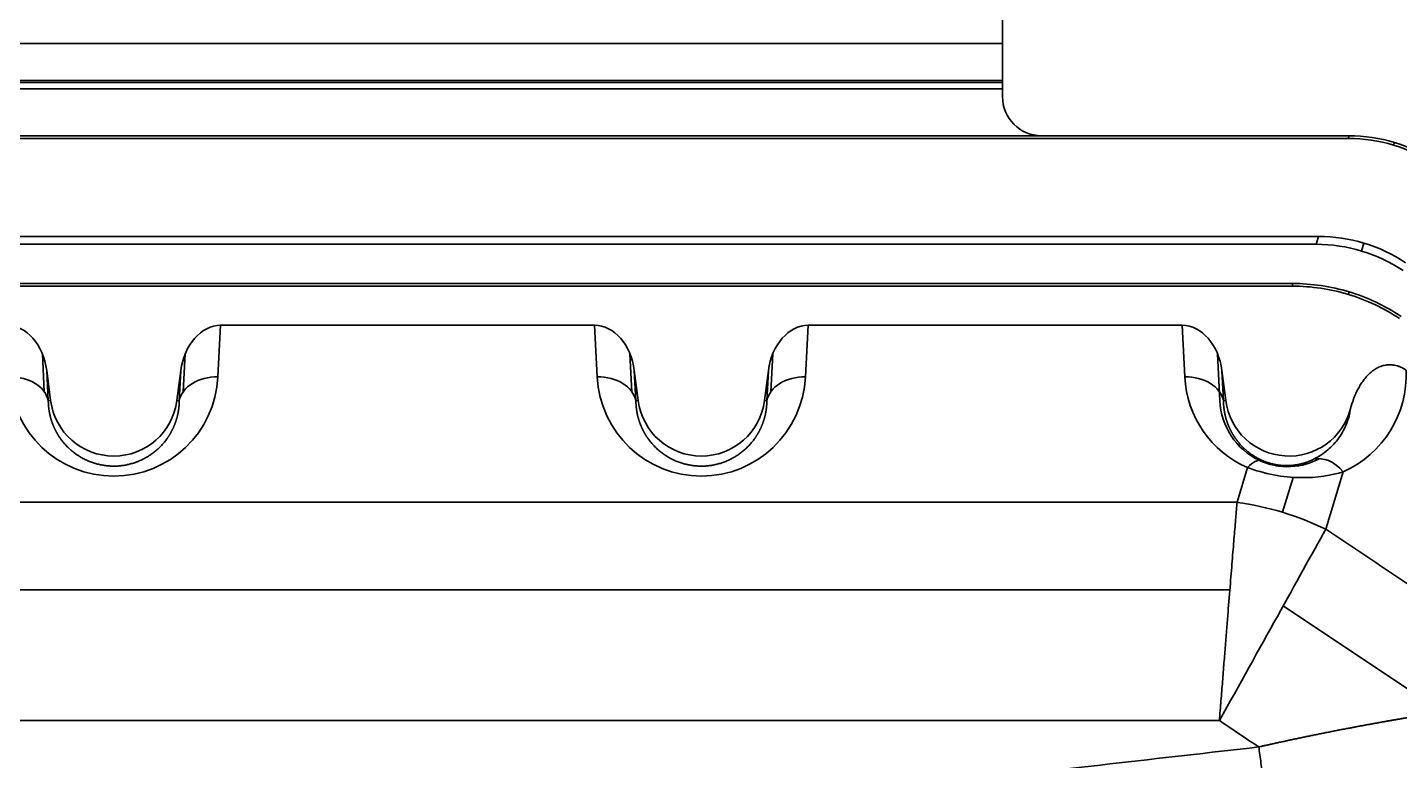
# Model space of a CAD drawing. Header units: millimetres. Extents: x 5 to 1651, y 545 to 1674.
# Drawn here: x 379.3 to 449.3, y 1364.8 to 1402.2 of the extents above; entities that cross this region are included whole.
import ezdxf

# ---------------------------------------------------------------- set-up
doc = ezdxf.new("R2010")
doc.units = ezdxf.units.MM
doc.layers.add('20', color=7, linetype='Continuous', true_color=0xffffff)

msp = doc.modelspace()

# ---------------------------------------------------------------- linework, layer by layer
at = {"layer": '20', "color": 7, "linetype": 'Continuous', "lineweight": 35}
for p, q in [((429.066, 1401.389), (429.066, 1541.875)), ((271.211, 1401.389), (429.066, 1401.389)), ((429.066, 1401.389), (429.066, 1399.392)), ((271.211, 1399.491), (429.066, 1399.491)), ((429.066, 1399.392), (271.211, 1399.392)), ((271.308, 1399.072), (429.066, 1399.072)), ((429.066, 1399.072), (429.066, 1399.392)), ((429.066, 1399.072), (429.066, 1398.672)), ((272.034, 1396.672), (431.066, 1396.672)), ((272.076, 1396.536), (446.721, 1396.536)), ((431.066, 1396.672), (446.762, 1396.672)), ((446.721, 1396.536), (446.762, 1396.672)), ((449.036, 1396.193), (449.078, 1396.329)), ((273.59, 1391.536), (445.207, 1391.536)), ((445.085, 1391.132), (445.207, 1391.536)), ((273.712, 1391.132), (445.085, 1391.132)), ((447.522, 1391.193), (447.4, 1390.789)), ((274.923, 1389.129), (443.874, 1389.129)), ((443.874, 1388.995), (274.923, 1388.995)), ((446.729, 1388.572), (446.768, 1388.701)), ((389.012, 1384.366), (389.148, 1386.995)), ((408.235, 1386.995), (389.148, 1386.995)), ((408.235, 1386.995), (408.37, 1384.366)), ((419.012, 1384.366), (419.148, 1386.995)), ((438.235, 1386.995), (419.148, 1386.995)), ((438.235, 1386.995), (438.37, 1384.366)), ((380.044, 1385.545), (380.144, 1383.606)), ((387.239, 1383.606), (387.338, 1385.545)), ((410.044, 1385.545), (410.144, 1383.606)), ((417.239, 1383.606), (417.338, 1385.545)), ((440.044, 1385.545), (440.168, 1383.147)), ((380.269, 1384.686), (380.349, 1383.136)), ((380.269, 1384.686), (380.468, 1383.152)), ((386.914, 1383.152), (387.113, 1384.686)), ((387.034, 1383.136), (387.113, 1384.686)), ((410.269, 1384.686), (410.349, 1383.136)), ((410.269, 1384.686), (410.468, 1383.152)), ((416.914, 1383.152), (417.113, 1384.686)), ((417.034, 1383.136), (417.113, 1384.686)), ((440.269, 1384.686), (440.349, 1383.136)), ((440.269, 1384.686), (440.468, 1383.152)), ((380.349, 1383.136), (380.468, 1383.152)), ((387.034, 1383.136), (386.914, 1383.152)), ((410.349, 1383.136), (410.468, 1383.152)), ((417.034, 1383.136), (416.914, 1383.152)), ((440.349, 1383.136), (440.468, 1383.152)), ((441.04, 1377.958), (441.578, 1379.735)), ((446.463, 1379.519), (445.574, 1376.585)), ((443.362, 1377.451), (443.901, 1379.234)), ((440.673, 1373.489), (278.118, 1373.489)), ((451.24, 1367.437), (443.396, 1372.666))]:
    msp.add_line(p, q, dxfattribs=at)
for centre, radius, start, end in [((431.066, 1398.672), 2, 180, 270), ((383.691, 1383.57), 3.25, 187.39662, 352.60338), ((413.691, 1383.57), 3.25, 187.39662, 352.60338), ((443.691, 1383.57), 3.25, 187.39662, 345.26962)]:
    msp.add_arc(centre, radius, start, end, dxfattribs=at)
for centre, major_axis, ratio, start_param, end_param in [((446.715, 1388.525), (2.322, 7.668), 0.998504, 5.989599, 6.576772), ((446.756, 1388.661), (2.322, 7.668), 0.998504, 5.989599, 6.576772), ((445.201, 1383.525), (-2.322, -7.668), 0.998504, 2.848006, 3.435179), ((445.078, 1383.121), (-2.322, -7.668), 0.998504, 2.848006, 3.435179), ((378.297, 1384.304), (0.139, -2.689), 0.742704, 1.675159, 3.103359), ((389.085, 1384.304), (0.139, 2.689), 0.742704, 0.038234, 1.466434), ((408.297, 1384.304), (0.139, -2.689), 0.742704, 1.675159, 3.103359), ((419.085, 1384.304), (0.139, 2.689), 0.742704, 0.038234, 1.466434), ((438.297, 1384.304), (0.139, -2.689), 0.742704, 1.675159, 3.103359), ((378.37, 1382.879), (-1.997, -0.103), 0.742704, 3.245955, 4.674155), ((383.691, 1384.641), (0, 5.344), 0.99698, 1.622411, 4.660775), ((389.012, 1382.879), (1.997, -0.103), 0.742704, 1.60903, 3.03723), ((408.37, 1382.879), (-1.997, -0.103), 0.742704, 3.245955, 4.674155), ((413.691, 1384.641), (0, 5.344), 0.99698, 1.622411, 4.660775), ((419.012, 1382.879), (1.997, -0.103), 0.742704, 1.60903, 3.03723), ((438.37, 1382.879), (-1.997, -0.103), 0.742704, 3.245955, 4.674155), ((443.691, 1384.641), (0, 5.344), 0.99698, 1.622411, 2.733807), ((444.283, 1384.457), (3.001, 4.501), 0.99698, 4.146674, 5.346131), ((443.691, 1383.295), (0, 3.537), 0.99698, 1.612902, 2.693857), ((441.578, 1378.249), (-0.795, -1.835), 0.403939, 3.217921, 3.962056), ((445.638, 1378.282), (0.813, -1.827), 0.68429, 1.979567, 3.045786), ((441.04, 1369.783), (-10.528, 3.188), 0.728348, 4.495337, 4.929441)]:
    msp.add_ellipse(centre, major_axis=major_axis, ratio=ratio, start_param=start_param, end_param=end_param, dxfattribs=at)
for points, degree in [([(443.874, 1388.995), (443.874, 1389.129)], 1), ([(443.874, 1388.995), (443.874, 1388.995)], 1), ([(440.14, 1366.811), (442.185, 1370.488), (444.18, 1374.076), (445.574, 1376.585)], 3), ([(453.719, 1371.155), (451.004, 1372.965), (448.289, 1374.775), (445.574, 1376.585)], 3), ([(440.14, 1366.811), (299.44, 1366.811)], 1), ([(442.152, 1365.469), (441.481, 1365.916), (440.811, 1366.363), (440.14, 1366.811)], 3), ([(426.949, 1363.727), (432.017, 1364.308), (437.084, 1364.889), (442.152, 1365.469)], 3)]:
    msp.add_open_spline(points, degree=degree, dxfattribs=at)
for points, knots in [([(449.413, 1387.452), (448.599, 1387.994), (447.704, 1388.417), (445.831, 1388.985), (444.853, 1389.129), (443.874, 1389.129)], [0, 0, 0, 0, 0.5, 0.5, 1, 1, 1, 1]), ([(449.339, 1387.34), (448.535, 1387.875), (447.653, 1388.293), (445.805, 1388.852), (444.84, 1388.994), (443.874, 1388.995)], [0, 0, 0, 0, 0.5, 0.5, 1, 1, 1, 1]), ([(446.833, 1382.744), (446.877, 1382.91), (446.928, 1383.072), (447.018, 1383.31), (447.05, 1383.388), (447.119, 1383.543), (447.155, 1383.619), (447.232, 1383.769), (447.274, 1383.844), (447.361, 1383.989), (447.408, 1384.061), (447.482, 1384.166), (447.508, 1384.201), (447.561, 1384.269), (447.588, 1384.302), (447.671, 1384.4), (447.73, 1384.462), (447.824, 1384.551), (447.856, 1384.58), (447.905, 1384.621), (447.922, 1384.635), (447.956, 1384.662), (447.973, 1384.675), (448.06, 1384.738), (448.132, 1384.783), (448.245, 1384.842), (448.284, 1384.86), (448.343, 1384.884), (448.363, 1384.892), (448.404, 1384.907), (448.424, 1384.914), (448.528, 1384.946), (448.612, 1384.963), (448.74, 1384.977), (448.782, 1384.98), (448.847, 1384.981), (448.869, 1384.98), (448.912, 1384.979), (448.934, 1384.977), (449.041, 1384.968), (449.126, 1384.953), (449.229, 1384.924), (449.25, 1384.918), (449.291, 1384.904), (449.311, 1384.897), (449.372, 1384.874), (449.412, 1384.858), (449.529, 1384.803), (449.604, 1384.76), (449.676, 1384.712)], [0, 0, 0, 0, 0.125, 0.125, 0.1875, 0.1875, 0.25, 0.25, 0.3125, 0.3125, 0.375, 0.375, 0.40625, 0.40625, 0.4375, 0.4375, 0.5, 0.5, 0.53125, 0.53125, 0.546875, 0.546875, 0.5625, 0.5625, 0.625, 0.625, 0.65625, 0.65625, 0.671875, 0.671875, 0.6875, 0.6875, 0.75, 0.75, 0.78125, 0.78125, 0.796875, 0.796875, 0.8125, 0.8125, 0.875, 0.875, 0.890625, 0.890625, 0.90625, 0.90625, 0.9375, 0.9375, 1, 1, 1, 1]), ([(380.349, 1383.136), (380.349, 1383.127), (380.349, 1383.108), (380.35, 1383.079), (380.35, 1383.051), (380.351, 1383.022), (380.353, 1382.994), (380.354, 1382.966), (380.356, 1382.938), (380.358, 1382.911), (380.36, 1382.883), (380.362, 1382.856), (380.365, 1382.829), (380.368, 1382.802), (380.371, 1382.775), (380.374, 1382.748), (380.377, 1382.721), (380.381, 1382.695), (380.385, 1382.669), (380.389, 1382.643), (380.393, 1382.617), (380.397, 1382.591), (380.402, 1382.566), (380.406, 1382.54), (380.411, 1382.515), (380.416, 1382.49), (380.421, 1382.465), (380.427, 1382.441), (380.432, 1382.416), (380.438, 1382.392), (380.443, 1382.368), (380.449, 1382.344), (380.455, 1382.32), (380.462, 1382.297), (380.468, 1382.273), (380.474, 1382.25), (380.481, 1382.227), (380.487, 1382.204), (380.494, 1382.182), (380.501, 1382.159), (380.508, 1382.137), (380.515, 1382.115), (380.523, 1382.093), (380.53, 1382.071), (380.537, 1382.05), (380.545, 1382.029), (380.552, 1382.008), (380.56, 1381.987), (380.568, 1381.966), (380.576, 1381.946), (380.584, 1381.925), (380.592, 1381.905), (380.6, 1381.885), (380.608, 1381.865), (380.616, 1381.846), (380.624, 1381.827), (380.633, 1381.807), (380.641, 1381.789), (380.649, 1381.77), (380.658, 1381.751), (380.666, 1381.733), (380.675, 1381.715), (380.683, 1381.697), (380.692, 1381.679), (380.701, 1381.661), (380.709, 1381.644), (380.718, 1381.627), (380.727, 1381.61), (380.736, 1381.593), (380.745, 1381.576), (380.753, 1381.56), (380.762, 1381.544), (380.771, 1381.527), (380.78, 1381.512), (380.789, 1381.496), (380.798, 1381.48), (380.806, 1381.465), (380.815, 1381.45), (380.824, 1381.435), (380.833, 1381.42), (380.842, 1381.406), (380.851, 1381.391), (380.859, 1381.377), (380.868, 1381.363), (380.877, 1381.349), (380.886, 1381.336), (380.894, 1381.322), (380.903, 1381.309), (380.912, 1381.296), (380.92, 1381.283), (380.929, 1381.27), (380.938, 1381.257), (380.946, 1381.245), (380.955, 1381.233), (380.963, 1381.221), (380.972, 1381.209), (380.98, 1381.197), (381.008, 1381.159), (381.056, 1381.095), (381.128, 1381.006), (381.202, 1380.92), (381.279, 1380.836), (381.359, 1380.756), (381.441, 1380.679), (381.525, 1380.605), (381.611, 1380.534), (381.699, 1380.466), (381.789, 1380.402), (381.881, 1380.341), (381.974, 1380.283), (382.069, 1380.228), (382.164, 1380.177), (382.261, 1380.129), (382.359, 1380.084), (382.458, 1380.043), (382.557, 1380.005), (382.657, 1379.971), (382.757, 1379.94), (382.858, 1379.912), (382.959, 1379.888), (383.06, 1379.866), (383.161, 1379.848), (383.262, 1379.834), (383.362, 1379.822), (383.463, 1379.814), (383.563, 1379.808), (383.694, 1379.805), (383.858, 1379.808), (384.055, 1379.824), (384.254, 1379.852), (384.452, 1379.893), (384.65, 1379.946), (384.846, 1380.011), (385.04, 1380.09), (385.23, 1380.181), (385.416, 1380.285), (385.597, 1380.402), (385.771, 1380.532), (385.938, 1380.673), (386.096, 1380.826), (386.245, 1380.991), (386.34, 1381.112), (386.394, 1381.185), (386.409, 1381.207), (386.425, 1381.229), (386.441, 1381.252), (386.457, 1381.276), (386.473, 1381.3), (386.49, 1381.324), (386.506, 1381.35), (386.522, 1381.376), (386.539, 1381.402), (386.555, 1381.429), (386.571, 1381.457), (386.588, 1381.485), (386.604, 1381.514), (386.621, 1381.544), (386.637, 1381.574), (386.653, 1381.605), (386.669, 1381.637), (386.685, 1381.669), (386.701, 1381.702), (386.717, 1381.735), (386.733, 1381.77), (386.748, 1381.804), (386.764, 1381.84), (386.779, 1381.876), (386.794, 1381.912), (386.808, 1381.95), (386.823, 1381.988), (386.837, 1382.027), (386.851, 1382.066), (386.864, 1382.106), (386.877, 1382.146), (386.89, 1382.188), (386.902, 1382.229), (386.914, 1382.272), (386.926, 1382.315), (386.937, 1382.359), (386.947, 1382.403), (386.958, 1382.448), (386.967, 1382.494), (386.976, 1382.54), (386.985, 1382.586), (386.992, 1382.634), (387, 1382.682), (387.006, 1382.73), (387.012, 1382.779), (387.018, 1382.829), (387.022, 1382.879), (387.026, 1382.929), (387.029, 1382.98), (387.031, 1383.032), (387.033, 1383.084), (387.033, 1383.119), (387.034, 1383.136)], [0, 0, 0, 0, 0.003637, 0.007253, 0.010846, 0.014418, 0.017967, 0.021495, 0.025, 0.028484, 0.031946, 0.035385, 0.038803, 0.042199, 0.045572, 0.048924, 0.052253, 0.05556, 0.058846, 0.062109, 0.06535, 0.068569, 0.071765, 0.07494, 0.078092, 0.081222, 0.08433, 0.087416, 0.09048, 0.093521, 0.09654, 0.099537, 0.102512, 0.105464, 0.108394, 0.111302, 0.114187, 0.11705, 0.119891, 0.122709, 0.125505, 0.128279, 0.13103, 0.133759, 0.136466, 0.13915, 0.141812, 0.144451, 0.147068, 0.149662, 0.152234, 0.154783, 0.15731, 0.159815, 0.162297, 0.164757, 0.167194, 0.169608, 0.172, 0.17437, 0.176716, 0.179041, 0.181343, 0.183622, 0.185878, 0.188113, 0.190324, 0.192513, 0.194679, 0.196823, 0.198944, 0.201042, 0.203118, 0.205171, 0.207202, 0.20921, 0.211195, 0.213158, 0.215098, 0.217015, 0.218909, 0.220781, 0.222631, 0.224457, 0.226261, 0.228042, 0.229801, 0.231536, 0.23325, 0.23494, 0.236608, 0.238253, 0.239875, 0.241474, 0.243051, 0.244605, 0.246137, 0.247645, 0.259656, 0.271386, 0.282838, 0.294014, 0.304916, 0.315549, 0.325915, 0.336018, 0.345861, 0.355448, 0.364785, 0.373876, 0.382726, 0.391341, 0.399727, 0.407892, 0.415842, 0.423585, 0.431131, 0.438489, 0.445669, 0.452682, 0.45954, 0.466256, 0.472843, 0.479315, 0.485688, 0.491979, 0.498202, 0.510402, 0.522878, 0.535749, 0.549122, 0.563095, 0.577751, 0.593163, 0.609394, 0.626495, 0.644513, 0.663485, 0.683445, 0.704419, 0.726431, 0.749503, 0.752277, 0.755127, 0.758052, 0.761053, 0.764129, 0.767282, 0.77051, 0.773813, 0.777192, 0.780646, 0.784176, 0.787782, 0.791463, 0.795219, 0.799051, 0.802958, 0.80694, 0.810998, 0.81513, 0.819339, 0.823622, 0.82798, 0.832413, 0.836921, 0.841505, 0.846163, 0.850895, 0.855703, 0.860585, 0.865542, 0.870574, 0.87568, 0.88086, 0.886115, 0.891445, 0.896848, 0.902326, 0.907878, 0.913504, 0.919203, 0.924977, 0.930825, 0.936746, 0.942741, 0.94881, 0.954952, 0.961168, 0.967457, 0.973819, 0.980255, 0.986763, 0.993345, 1, 1, 1, 1]), ([(410.349, 1383.136), (410.349, 1383.127), (410.349, 1383.108), (410.35, 1383.079), (410.35, 1383.051), (410.351, 1383.022), (410.353, 1382.994), (410.354, 1382.966), (410.356, 1382.938), (410.358, 1382.911), (410.36, 1382.883), (410.362, 1382.856), (410.365, 1382.829), (410.368, 1382.802), (410.371, 1382.775), (410.374, 1382.748), (410.377, 1382.721), (410.381, 1382.695), (410.385, 1382.669), (410.389, 1382.643), (410.393, 1382.617), (410.397, 1382.591), (410.402, 1382.566), (410.406, 1382.54), (410.411, 1382.515), (410.416, 1382.49), (410.421, 1382.465), (410.427, 1382.441), (410.432, 1382.416), (410.438, 1382.392), (410.443, 1382.368), (410.449, 1382.344), (410.455, 1382.32), (410.462, 1382.297), (410.468, 1382.273), (410.474, 1382.25), (410.481, 1382.227), (410.487, 1382.204), (410.494, 1382.182), (410.501, 1382.159), (410.508, 1382.137), (410.515, 1382.115), (410.523, 1382.093), (410.53, 1382.071), (410.537, 1382.05), (410.545, 1382.029), (410.552, 1382.008), (410.56, 1381.987), (410.568, 1381.966), (410.576, 1381.946), (410.584, 1381.925), (410.592, 1381.905), (410.6, 1381.885), (410.608, 1381.865), (410.616, 1381.846), (410.624, 1381.827), (410.633, 1381.807), (410.641, 1381.789), (410.649, 1381.77), (410.658, 1381.751), (410.666, 1381.733), (410.675, 1381.715), (410.683, 1381.697), (410.692, 1381.679), (410.701, 1381.661), (410.709, 1381.644), (410.718, 1381.627), (410.727, 1381.61), (410.736, 1381.593), (410.745, 1381.576), (410.753, 1381.56), (410.762, 1381.544), (410.771, 1381.527), (410.78, 1381.512), (410.789, 1381.496), (410.798, 1381.48), (410.806, 1381.465), (410.815, 1381.45), (410.824, 1381.435), (410.833, 1381.42), (410.842, 1381.406), (410.851, 1381.391), (410.859, 1381.377), (410.868, 1381.363), (410.877, 1381.349), (410.886, 1381.336), (410.894, 1381.322), (410.903, 1381.309), (410.912, 1381.296), (410.92, 1381.283), (410.929, 1381.27), (410.938, 1381.257), (410.946, 1381.245), (410.955, 1381.233), (410.963, 1381.221), (410.972, 1381.209), (410.98, 1381.197), (411.008, 1381.159), (411.056, 1381.095), (411.128, 1381.006), (411.202, 1380.92), (411.279, 1380.836), (411.359, 1380.756), (411.441, 1380.679), (411.525, 1380.605), (411.611, 1380.534), (411.699, 1380.466), (411.789, 1380.402), (411.881, 1380.341), (411.974, 1380.283), (412.069, 1380.228), (412.164, 1380.177), (412.261, 1380.129), (412.359, 1380.084), (412.458, 1380.043), (412.557, 1380.005), (412.657, 1379.971), (412.757, 1379.94), (412.858, 1379.912), (412.959, 1379.888), (413.06, 1379.866), (413.161, 1379.848), (413.262, 1379.834), (413.362, 1379.822), (413.463, 1379.814), (413.563, 1379.808), (413.694, 1379.805), (413.858, 1379.808), (414.055, 1379.824), (414.254, 1379.852), (414.452, 1379.893), (414.65, 1379.946), (414.846, 1380.011), (415.04, 1380.09), (415.23, 1380.181), (415.416, 1380.285), (415.597, 1380.402), (415.771, 1380.532), (415.938, 1380.673), (416.096, 1380.826), (416.245, 1380.991), (416.34, 1381.112), (416.394, 1381.185), (416.409, 1381.207), (416.425, 1381.229), (416.441, 1381.252), (416.457, 1381.276), (416.473, 1381.3), (416.49, 1381.324), (416.506, 1381.35), (416.522, 1381.376), (416.539, 1381.402), (416.555, 1381.429), (416.571, 1381.457), (416.588, 1381.485), (416.604, 1381.514), (416.621, 1381.544), (416.637, 1381.574), (416.653, 1381.605), (416.669, 1381.637), (416.685, 1381.669), (416.701, 1381.702), (416.717, 1381.735), (416.733, 1381.77), (416.748, 1381.804), (416.764, 1381.84), (416.779, 1381.876), (416.794, 1381.912), (416.808, 1381.95), (416.823, 1381.988), (416.837, 1382.027), (416.851, 1382.066), (416.864, 1382.106), (416.877, 1382.146), (416.89, 1382.188), (416.902, 1382.229), (416.914, 1382.272), (416.926, 1382.315), (416.937, 1382.359), (416.947, 1382.403), (416.958, 1382.448), (416.967, 1382.494), (416.976, 1382.54), (416.985, 1382.586), (416.992, 1382.634), (417, 1382.682), (417.006, 1382.73), (417.012, 1382.779), (417.018, 1382.829), (417.022, 1382.879), (417.026, 1382.929), (417.029, 1382.98), (417.031, 1383.032), (417.033, 1383.084), (417.033, 1383.119), (417.034, 1383.136)], [0, 0, 0, 0, 0.003637, 0.007253, 0.010846, 0.014418, 0.017967, 0.021495, 0.025, 0.028484, 0.031946, 0.035385, 0.038803, 0.042199, 0.045572, 0.048924, 0.052253, 0.05556, 0.058846, 0.062109, 0.06535, 0.068569, 0.071765, 0.07494, 0.078092, 0.081222, 0.08433, 0.087416, 0.09048, 0.093521, 0.09654, 0.099537, 0.102512, 0.105464, 0.108394, 0.111302, 0.114187, 0.11705, 0.119891, 0.122709, 0.125505, 0.128279, 0.13103, 0.133759, 0.136466, 0.13915, 0.141812, 0.144451, 0.147068, 0.149662, 0.152234, 0.154783, 0.15731, 0.159815, 0.162297, 0.164757, 0.167194, 0.169608, 0.172, 0.17437, 0.176716, 0.179041, 0.181343, 0.183622, 0.185878, 0.188113, 0.190324, 0.192513, 0.194679, 0.196823, 0.198944, 0.201042, 0.203118, 0.205171, 0.207202, 0.20921, 0.211195, 0.213158, 0.215098, 0.217015, 0.218909, 0.220781, 0.222631, 0.224457, 0.226261, 0.228042, 0.229801, 0.231536, 0.23325, 0.23494, 0.236608, 0.238253, 0.239875, 0.241474, 0.243051, 0.244605, 0.246137, 0.247645, 0.259656, 0.271386, 0.282838, 0.294014, 0.304916, 0.315549, 0.325915, 0.336018, 0.345861, 0.355448, 0.364785, 0.373876, 0.382726, 0.391341, 0.399727, 0.407892, 0.415842, 0.423585, 0.431131, 0.438489, 0.445669, 0.452682, 0.45954, 0.466256, 0.472843, 0.479315, 0.485688, 0.491979, 0.498202, 0.510402, 0.522878, 0.535749, 0.549122, 0.563095, 0.577751, 0.593163, 0.609394, 0.626495, 0.644513, 0.663485, 0.683445, 0.704419, 0.726431, 0.749503, 0.752277, 0.755127, 0.758052, 0.761053, 0.764129, 0.767282, 0.77051, 0.773813, 0.777192, 0.780646, 0.784176, 0.787782, 0.791463, 0.795219, 0.799051, 0.802958, 0.80694, 0.810998, 0.81513, 0.819339, 0.823622, 0.82798, 0.832413, 0.836921, 0.841505, 0.846163, 0.850895, 0.855703, 0.860585, 0.865542, 0.870574, 0.87568, 0.88086, 0.886115, 0.891445, 0.896848, 0.902326, 0.907878, 0.913504, 0.919203, 0.924977, 0.930825, 0.936746, 0.942741, 0.94881, 0.954952, 0.961168, 0.967457, 0.973819, 0.980255, 0.986763, 0.993345, 1, 1, 1, 1]), ([(440.349, 1383.136), (440.349, 1383.126), (440.349, 1383.107), (440.35, 1383.077), (440.351, 1383.048), (440.352, 1383.019), (440.353, 1382.99), (440.354, 1382.962), (440.356, 1382.933), (440.358, 1382.905), (440.36, 1382.877), (440.363, 1382.849), (440.366, 1382.822), (440.368, 1382.795), (440.372, 1382.767), (440.375, 1382.741), (440.378, 1382.714), (440.382, 1382.687), (440.386, 1382.661), (440.39, 1382.635), (440.394, 1382.609), (440.398, 1382.584), (440.403, 1382.559), (440.407, 1382.533), (440.412, 1382.509), (440.417, 1382.484), (440.422, 1382.46), (440.427, 1382.435), (440.433, 1382.411), (440.438, 1382.388), (440.444, 1382.364), (440.45, 1382.341), (440.456, 1382.318), (440.461, 1382.295), (440.468, 1382.273), (440.474, 1382.251), (440.48, 1382.229), (440.486, 1382.207), (440.493, 1382.185), (440.499, 1382.164), (440.506, 1382.143), (440.512, 1382.122), (440.519, 1382.102), (440.526, 1382.081), (440.533, 1382.061), (440.54, 1382.041), (440.547, 1382.022), (440.554, 1382.003), (440.561, 1381.983), (440.568, 1381.965), (440.575, 1381.946), (440.582, 1381.928), (440.589, 1381.909), (440.596, 1381.892), (440.604, 1381.874), (440.611, 1381.856), (440.618, 1381.839), (440.625, 1381.822), (440.633, 1381.806), (440.64, 1381.789), (440.647, 1381.773), (440.655, 1381.757), (440.662, 1381.741), (440.669, 1381.726), (440.676, 1381.71), (440.683, 1381.695), (440.691, 1381.681), (440.698, 1381.666), (440.705, 1381.652), (440.712, 1381.638), (440.719, 1381.624), (440.726, 1381.61), (440.733, 1381.597), (440.74, 1381.583), (440.747, 1381.57), (440.754, 1381.558), (440.767, 1381.534), (440.785, 1381.501), (440.811, 1381.457), (440.837, 1381.413), (440.863, 1381.37), (440.891, 1381.328), (440.918, 1381.286), (440.946, 1381.245), (440.975, 1381.204), (441.004, 1381.164), (441.034, 1381.124), (441.064, 1381.085), (441.095, 1381.047), (441.126, 1381.009), (441.158, 1380.972), (441.189, 1380.935), (441.222, 1380.899), (441.255, 1380.863), (441.288, 1380.829), (441.321, 1380.794), (441.355, 1380.761), (441.389, 1380.728), (441.424, 1380.695), (441.458, 1380.664), (441.493, 1380.633), (441.529, 1380.602), (441.564, 1380.572), (441.6, 1380.543), (441.636, 1380.514), (441.673, 1380.486), (441.709, 1380.459), (441.746, 1380.432), (441.783, 1380.406), (441.82, 1380.38), (441.858, 1380.355), (441.895, 1380.331), (441.933, 1380.307), (441.97, 1380.284), (442.008, 1380.262), (442.046, 1380.24), (442.084, 1380.219), (442.123, 1380.198), (442.161, 1380.178), (442.199, 1380.158), (442.238, 1380.14), (442.276, 1380.121), (442.302, 1380.109), (442.315, 1380.103)], [0, 0, 0, 0, 0.009265, 0.01846, 0.027584, 0.036638, 0.045621, 0.054534, 0.063377, 0.072149, 0.08085, 0.089481, 0.098041, 0.10653, 0.114949, 0.123296, 0.131573, 0.139779, 0.147913, 0.155977, 0.16397, 0.171891, 0.179742, 0.187521, 0.195229, 0.202866, 0.210431, 0.217925, 0.225348, 0.232699, 0.239978, 0.247187, 0.254323, 0.261388, 0.268382, 0.275303, 0.282153, 0.288931, 0.295638, 0.302272, 0.308835, 0.315326, 0.321745, 0.328092, 0.334367, 0.34057, 0.346701, 0.35276, 0.358746, 0.364661, 0.370503, 0.376273, 0.381971, 0.387597, 0.39315, 0.398631, 0.40404, 0.409376, 0.41464, 0.419831, 0.42495, 0.429996, 0.43497, 0.439872, 0.4447, 0.449456, 0.45414, 0.458751, 0.463289, 0.467755, 0.472148, 0.476468, 0.480716, 0.48489, 0.488992, 0.493022, 0.496978, 0.511076, 0.525028, 0.538835, 0.552496, 0.566012, 0.579384, 0.592611, 0.605694, 0.618632, 0.631427, 0.644079, 0.656587, 0.668952, 0.681175, 0.693255, 0.705194, 0.716991, 0.728647, 0.740162, 0.751537, 0.762772, 0.773868, 0.784825, 0.795643, 0.806324, 0.816867, 0.827273, 0.837543, 0.847678, 0.857678, 0.867543, 0.877275, 0.886875, 0.896342, 0.905678, 0.914884, 0.923961, 0.932909, 0.94173, 0.950424, 0.958993, 0.967438, 0.975759, 0.98396, 0.992039, 1, 1, 1, 1]), ([(444.949, 1380.154), (445.08, 1380.22), (445.206, 1380.293), (445.448, 1380.453), (445.563, 1380.54), (445.78, 1380.725), (445.882, 1380.824), (446.072, 1381.031), (446.16, 1381.14), (446.322, 1381.366), (446.395, 1381.484), (446.526, 1381.724), (446.584, 1381.848), (446.683, 1382.099), (446.725, 1382.226), (446.792, 1382.484), (446.817, 1382.614), (446.834, 1382.744)], [0, 0, 0, 0, 0.125, 0.125, 0.25, 0.25, 0.375, 0.375, 0.5, 0.5, 0.625, 0.625, 0.75, 0.75, 0.875, 0.875, 1, 1, 1, 1]), ([(445.257, 1380.192), (445.24, 1380.183), (445.223, 1380.174), (444.812, 1379.961), (444.343, 1379.81), (443.519, 1379.769), (443.226, 1379.789), (442.664, 1379.905), (442.4, 1379.996), (442.166, 1380.107)], [0, 0, 0, 0, 0.021307, 0.021307, 0.514152, 0.514152, 0.760574, 0.760574, 1, 1, 1, 1]), ([(442.315, 1380.103), (442.32, 1380.101), (442.331, 1380.096), (442.348, 1380.089), (442.365, 1380.081), (442.382, 1380.074), (442.398, 1380.067), (442.415, 1380.06), (442.432, 1380.053), (442.449, 1380.046), (442.466, 1380.04), (442.484, 1380.033), (442.501, 1380.027), (442.518, 1380.02), (442.535, 1380.014), (442.553, 1380.008), (442.57, 1380.002), (442.588, 1379.996), (442.605, 1379.99), (442.623, 1379.984), (442.64, 1379.978), (442.658, 1379.973), (442.675, 1379.967), (442.693, 1379.962), (442.711, 1379.956), (442.729, 1379.951), (442.747, 1379.946), (442.764, 1379.941), (442.782, 1379.936), (442.8, 1379.932), (442.818, 1379.927), (442.836, 1379.923), (442.854, 1379.918), (442.873, 1379.914), (442.891, 1379.91), (442.909, 1379.906), (442.927, 1379.902), (442.945, 1379.898), (442.964, 1379.894), (442.982, 1379.89), (443, 1379.887), (443.019, 1379.883), (443.037, 1379.88), (443.056, 1379.877), (443.074, 1379.874), (443.092, 1379.871), (443.111, 1379.868), (443.13, 1379.865), (443.148, 1379.862), (443.167, 1379.86), (443.185, 1379.857), (443.204, 1379.855), (443.223, 1379.853), (443.241, 1379.851), (443.26, 1379.849), (443.279, 1379.847), (443.297, 1379.845), (443.316, 1379.844), (443.335, 1379.842), (443.354, 1379.841), (443.373, 1379.839), (443.391, 1379.838), (443.41, 1379.837), (443.429, 1379.836), (443.448, 1379.835), (443.467, 1379.835), (443.486, 1379.834), (443.505, 1379.834), (443.524, 1379.833), (443.543, 1379.833), (443.561, 1379.833), (443.58, 1379.833), (443.599, 1379.833), (443.618, 1379.833), (443.637, 1379.834), (443.656, 1379.834), (443.675, 1379.835), (443.694, 1379.835), (443.713, 1379.836), (443.732, 1379.837), (443.751, 1379.838), (443.77, 1379.839), (443.789, 1379.841), (443.808, 1379.842), (443.827, 1379.844), (443.846, 1379.845), (443.879, 1379.848), (443.927, 1379.853), (443.989, 1379.861), (444.051, 1379.87), (444.112, 1379.88), (444.173, 1379.892), (444.233, 1379.904), (444.293, 1379.918), (444.353, 1379.933), (444.412, 1379.949), (444.465, 1379.964), (444.511, 1379.978), (444.552, 1379.992), (444.594, 1380.006), (444.636, 1380.021), (444.679, 1380.037), (444.723, 1380.054), (444.767, 1380.072), (444.812, 1380.091), (444.857, 1380.111), (444.903, 1380.132), (444.934, 1380.147), (444.949, 1380.154)], [0, 0, 0, 0, 0.006466, 0.012886, 0.019261, 0.025591, 0.031879, 0.038124, 0.044328, 0.050492, 0.056617, 0.062703, 0.068752, 0.074765, 0.080743, 0.086687, 0.092598, 0.098477, 0.104326, 0.110145, 0.115937, 0.121701, 0.12744, 0.133154, 0.138845, 0.144514, 0.150162, 0.155791, 0.161402, 0.166996, 0.172575, 0.17814, 0.183692, 0.189233, 0.194764, 0.200287, 0.205802, 0.211312, 0.216817, 0.22232, 0.227821, 0.233322, 0.238825, 0.24433, 0.249839, 0.255354, 0.260876, 0.266407, 0.271947, 0.277498, 0.283062, 0.288639, 0.294232, 0.299841, 0.305469, 0.311115, 0.316782, 0.322471, 0.328183, 0.333919, 0.339681, 0.34547, 0.351287, 0.357133, 0.363009, 0.368917, 0.374858, 0.380832, 0.386841, 0.392887, 0.398969, 0.405089, 0.411249, 0.417449, 0.42369, 0.429972, 0.436298, 0.442668, 0.449083, 0.455543, 0.46205, 0.468605, 0.475208, 0.481859, 0.488561, 0.495314, 0.502118, 0.524771, 0.547853, 0.57138, 0.595367, 0.619832, 0.644787, 0.670247, 0.696225, 0.722732, 0.749781, 0.768802, 0.788561, 0.809063, 0.830309, 0.852301, 0.87504, 0.898529, 0.922768, 0.947759, 0.973503, 1, 1, 1, 1]), ([(441.578, 1379.735), (441.982, 1379.584), (442.442, 1379.451), (443.374, 1379.272), (443.845, 1379.225), (445.14, 1379.203), (445.866, 1379.333), (446.463, 1379.519)], [0, 0, 0, 0, 0.25, 0.25, 0.5, 0.5, 1, 1, 1, 1]), ([(441.04, 1377.958), (431.04, 1377.958), (421.04, 1377.958), (366.612, 1377.958), (322.185, 1377.958), (277.757, 1377.958)], [0, 0, 0, 0, 0.18373, 0.18373, 1, 1, 1, 1]), ([(440.14, 1366.811), (440.168, 1367.155), (440.195, 1367.495), (440.249, 1368.163), (440.275, 1368.49), (440.326, 1369.133), (440.376, 1369.762), (440.447, 1370.664), (440.516, 1371.521), (440.559, 1372.062), (440.622, 1372.851), (440.662, 1373.345), (440.737, 1374.271), (440.772, 1374.703), (440.838, 1375.507), (440.868, 1375.878), (440.925, 1376.564), (440.951, 1376.879), (440.999, 1377.456), (441.021, 1377.719), (441.04, 1377.958)], [0, 0, 0, 0, 0.0625, 0.0625, 0.125, 0.125, 0.1875, 0.25, 0.3125, 0.375, 0.375, 0.5, 0.5, 0.625, 0.625, 0.75, 0.75, 0.875, 0.875, 1, 1, 1, 1]), ([(442.152, 1365.469), (442.18, 1365.476), (442.236, 1365.489), (442.321, 1365.508), (442.407, 1365.527), (442.494, 1365.546), (442.581, 1365.566), (442.669, 1365.585), (442.758, 1365.605), (442.847, 1365.625), (442.937, 1365.645), (443.028, 1365.665), (443.119, 1365.685), (443.211, 1365.705), (443.304, 1365.725), (443.398, 1365.745), (443.492, 1365.766), (443.587, 1365.786), (443.683, 1365.807), (443.779, 1365.827), (443.876, 1365.848), (443.974, 1365.869), (444.072, 1365.89), (444.171, 1365.911), (444.271, 1365.932), (444.372, 1365.953), (444.473, 1365.974), (444.575, 1365.995), (444.677, 1366.016), (444.78, 1366.038), (444.884, 1366.059), (444.989, 1366.08), (445.094, 1366.102), (445.2, 1366.123), (445.307, 1366.145), (445.414, 1366.166), (445.522, 1366.188), (445.631, 1366.21), (445.74, 1366.232), (445.85, 1366.253), (445.961, 1366.275), (446.072, 1366.297), (446.184, 1366.319), (446.296, 1366.341), (446.41, 1366.362), (446.524, 1366.384), (446.638, 1366.406), (446.771, 1366.431), (446.921, 1366.46), (447.089, 1366.491), (447.256, 1366.523), (447.424, 1366.554), (447.591, 1366.585), (447.758, 1366.616), (447.925, 1366.646), (448.092, 1366.676), (448.259, 1366.706), (448.425, 1366.736), (448.591, 1366.765), (448.758, 1366.795), (448.924, 1366.824), (449.09, 1366.852), (449.255, 1366.881), (449.421, 1366.909), (449.586, 1366.937), (449.751, 1366.964), (449.916, 1366.991), (450.081, 1367.018), (450.245, 1367.045), (450.409, 1367.071), (450.573, 1367.097), (450.737, 1367.123), (450.901, 1367.148), (451.01, 1367.164), (451.064, 1367.173)], [0, 0, 0, 0, 0.009383, 0.018844, 0.028382, 0.037998, 0.047691, 0.057462, 0.067311, 0.077237, 0.087241, 0.097322, 0.107481, 0.117717, 0.128032, 0.138423, 0.148893, 0.159439, 0.170064, 0.180766, 0.191546, 0.202403, 0.213338, 0.224351, 0.235441, 0.246609, 0.257855, 0.269178, 0.280578, 0.292057, 0.303613, 0.315247, 0.326958, 0.338747, 0.350614, 0.362558, 0.37458, 0.38668, 0.398857, 0.411112, 0.423445, 0.435855, 0.448343, 0.460909, 0.473552, 0.486273, 0.499071, 0.511948, 0.530715, 0.549482, 0.56825, 0.587018, 0.605786, 0.624554, 0.643323, 0.662093, 0.680862, 0.699632, 0.718403, 0.737174, 0.755945, 0.774716, 0.793488, 0.81226, 0.831032, 0.849805, 0.868578, 0.887352, 0.906126, 0.9249, 0.943674, 0.962449, 0.981224, 1, 1, 1, 1])]:
    msp.add_open_spline(points, degree=3, knots=knots, dxfattribs=at)
msp.add_rational_spline([(442.152, 1365.469), (442.477, 1363.024), (442.533, 1362.599)], [1, 0.766044443119, 1], degree=2, dxfattribs=at)

doc.saveas('drawing.dxf')
